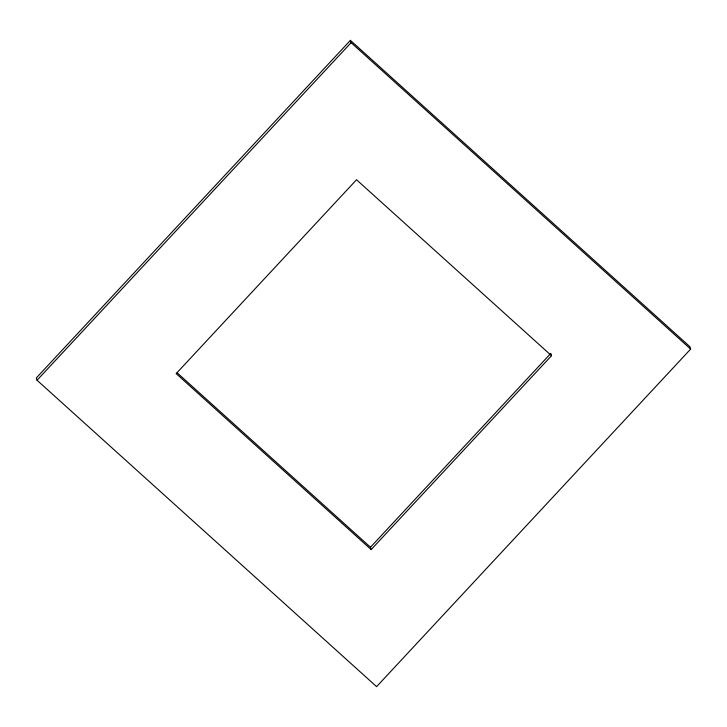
<?xml version="1.0" encoding="UTF-8"?>
<svg xmlns="http://www.w3.org/2000/svg" width="727" height="727" viewBox="0 0 727 727"><rect width="100%" height="100%" fill="white"/><g stroke="black" fill="none" stroke-linecap="round" stroke-linejoin="round"><path stroke-width="1.09" d="M350.405 40.348L36.35 377.913L37.041 380.248L376.595 686.651L690.65 349.087L689.959 346.752L350.405 40.348L351.105 42.675L690.65 349.087M37.041 380.248L351.105 42.675M551.066 354.167L551.52 355.721L371.161 549.585L370.47 547.249L550.83 353.386M551.52 355.721L356.53 179.751L176.17 373.614L371.161 549.585M177.161 372.797L370.47 547.249"/></g></svg>
